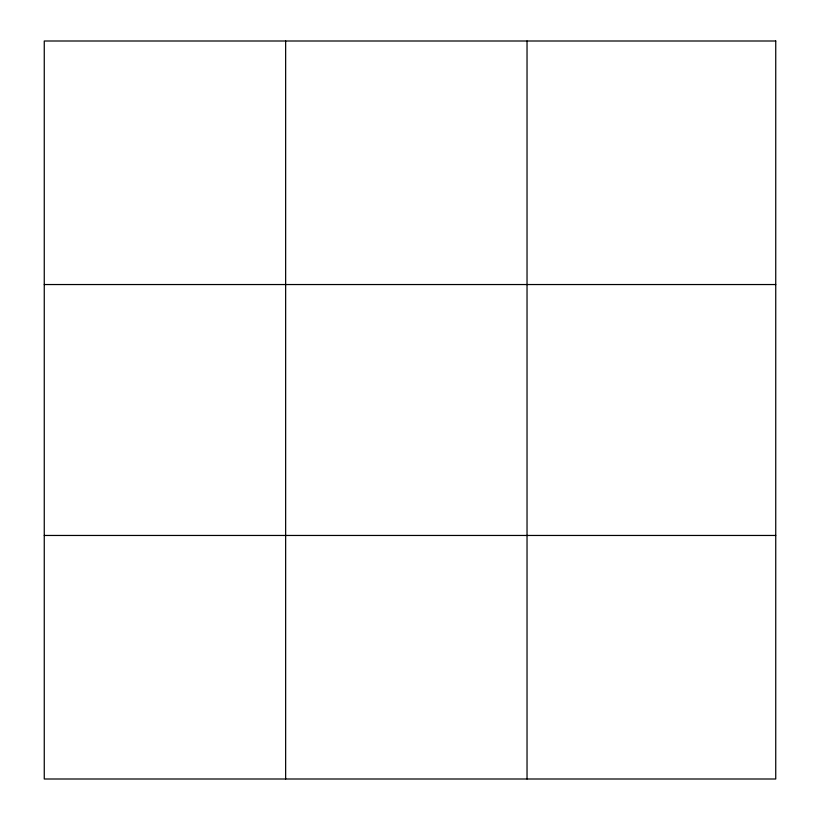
<?xml version="1.0" encoding="UTF-8"?>
<svg xmlns="http://www.w3.org/2000/svg" width="820" height="820" viewBox="0 0 820 820"><rect width="100%" height="100%" fill="white"/><g stroke="black" fill="none" stroke-linecap="round" stroke-linejoin="round"><path stroke-width="1.23" d="M285.647 41L285.647 779M527.034 41L527.034 779M44.259 284.54L775.74 284.54M44.259 535.46L775.74 535.46M775.74 41L775.74 779L44.259 779L44.259 41L775.74 41"/></g></svg>
